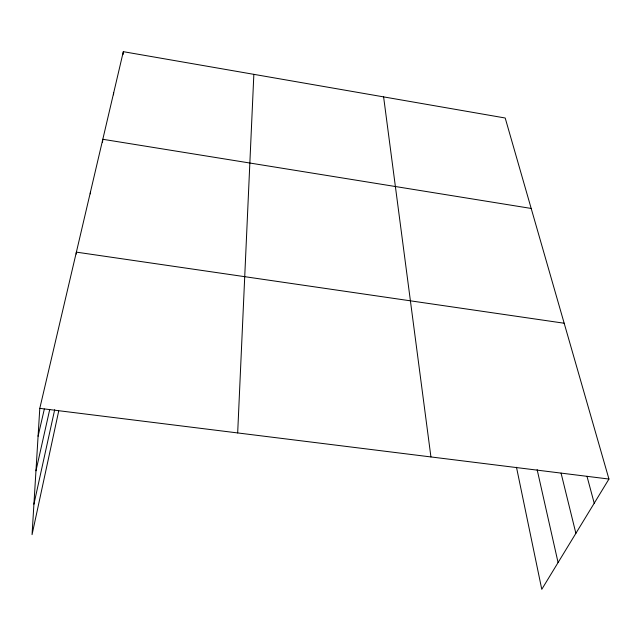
<?xml version="1.0" encoding="UTF-8"?>
<svg xmlns="http://www.w3.org/2000/svg" width="641" height="641" viewBox="0 0 641 641"><rect width="100%" height="100%" fill="white"/><g stroke="black" fill="none" stroke-linecap="round" stroke-linejoin="round"><path stroke-width="0.96" d="M237.675 432.931L253.852 74.348M516.486 467.265L541.773 589.327L608.95 479.051L505.204 118.008L123.328 51.673L39.79 408.357L32.05 534.658L58.716 411.001M76.215 254.076L76.375 252.137L564.176 323.232M90.301 193.878L90.477 191.915M102.52 142.27L102.808 139.281L531.189 208.445M113.481 94.82L113.673 92.881M123.024 54.613L123.328 51.673M33.917 504.203L54.685 409.711M35.96 470.806L49.742 409.423M38.083 436.233L44.341 408.998M39.79 408.357L608.95 479.051M586.996 476.295L594.223 503.225M561.067 473.114L575.882 533.336M537.142 469.637L558.079 562.566M383.606 96.887L430.928 456.937"/></g></svg>
